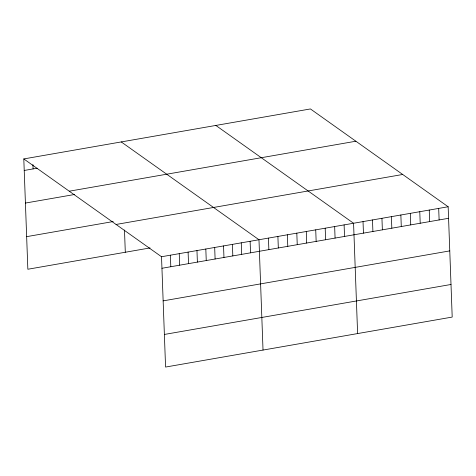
<?xml version="1.0" encoding="UTF-8"?>
<svg xmlns="http://www.w3.org/2000/svg" width="476" height="476" viewBox="0 0 476 476"><rect width="100%" height="100%" fill="white"/><g stroke="black" fill="none" stroke-linecap="round" stroke-linejoin="round"><path stroke-width="0.71" d="M23.8 158.924L310.429 108.944L448.154 206.757L452.2 317.075L165.571 367.055L161.525 256.737L23.8 158.924L27.846 269.243L150.035 247.936M24.222 170.462L37.17 168.206M69.252 191.203L355.875 141.223M25.418 203.062L74.488 194.505M26.65 236.649L113.199 221.554M116.079 224.458L402.708 174.478M161.525 256.737L448.154 206.757M161.947 268.274L448.576 218.294M163.143 300.874L449.772 250.894M164.375 334.455L451.004 284.475M215.842 125.438L353.567 223.25L357.613 333.569M121.255 141.931L258.98 239.743L263.026 350.062M438.693 208.405L439.122 219.942M429.239 210.053L429.661 221.59M419.778 211.701L420.201 223.244M410.318 213.355L410.74 224.892M400.863 215.003L401.286 226.54M391.403 216.651L391.825 228.188M381.942 218.3L382.365 229.837M372.482 219.948L372.91 231.491M363.027 221.602L363.45 233.139M344.106 224.898L344.529 236.435M334.652 226.546L335.074 238.083M325.191 228.194L325.614 239.737M315.731 229.849L316.153 241.386M306.276 231.497L306.699 243.034M296.816 233.145L297.238 244.682M287.355 234.793L287.778 246.33M277.895 236.441L278.323 247.984M268.44 238.095L268.863 249.632M250.12 241.284L250.543 252.827M241.261 242.831L241.683 254.368M232.401 244.378L232.823 255.915M223.541 245.919L223.964 257.462M214.682 247.466L215.104 259.003M205.822 249.013L206.245 260.55M196.963 250.554L197.385 262.097M188.103 252.101L188.526 263.639M179.244 253.648L179.666 265.186M170.384 255.19L170.807 266.727M124.486 230.027L125.301 252.25M32.921 164.589L33.082 168.92"/></g></svg>
